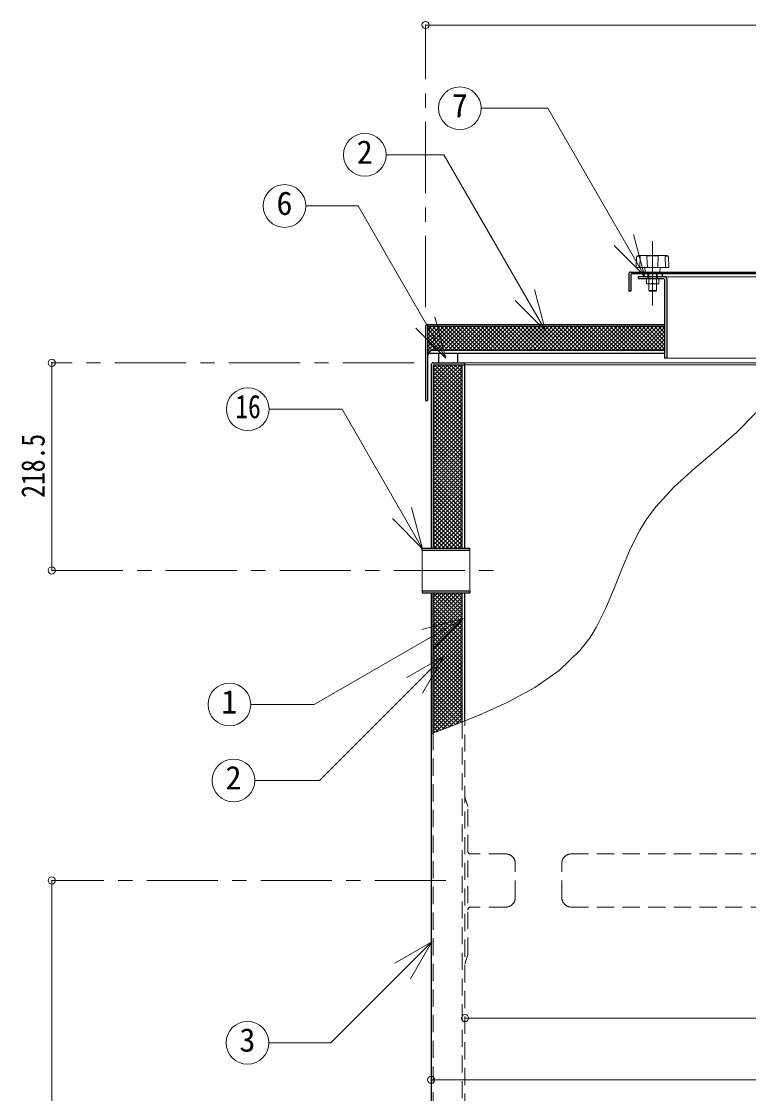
# Model space of a CAD drawing. Units: millimetres at full size, sheet at 1:15; details may follow other scales. Extents: x -3184 to 2891, y -2037 to 2178.
# Drawn here: x -994 to -228, y -1107 to 21 of the extents above; entities that cross this region are included whole.
import ezdxf
from ezdxf.enums import TextEntityAlignment as Align

# ---------------------------------------------------------------- set-up
doc = ezdxf.new("R2010")
doc.units = ezdxf.units.MM
doc.header["$LTSCALE"] = 15
doc.header["$PDMODE"] = 32
doc.header["$PDSIZE"] = 7.5
doc.linetypes.add('CHAIN1', pattern=[8, 5, -1, 1, -1])
doc.linetypes.add('DASHED1', pattern=[1.8, 1.2, -0.6])
doc.layers.add('0-0', color=7, linetype='Continuous', lineweight=18)
doc.styles.add('ＭＳ ゴシック', font='')
doc.styles.get('ＭＳ ゴシック').set_extended_font_data('MS Gothic')

msp = doc.modelspace()

# ---------------------------------------------------------------- linework, layer by layer
at = {"layer": '0-0', "color": 4, "lineweight": 9}
for p, q in [((-568.2, 17.37), (274.8, 17.37)), ((-338.61, -225.04), (-344.52, -225.35)), ((-320.21, -225.03), (-338.19, -225.03)), ((-319.79, -225.04), (-313.89, -225.35)), ((-346.37, -237.42), (-346.03, -226.9)), ((-342.75, -237.83), (-342.36, -226.19)), ((-334.69, -237.83), (-335.07, -226.19)), ((-323.72, -237.83), (-323.33, -226.19)), ((-315.65, -237.83), (-316.04, -226.19)), ((-312.03, -237.42), (-312.37, -226.9)), ((-345.97, -237.83), (-312.43, -237.83)), ((-336.83, -242.26), (-337.2, -237.83)), ((-321.57, -242.26), (-321.2, -237.83)), ((-167.4, -247.63), (-316.2, -247.63)), ((-335.7, -249.93), (-335.7, -254.63)), ((-333.2, -255.13), (-333.2, -262.13)), ((-329.2, -249.93), (-329.2, -254.63)), ((-325.2, -255.13), (-325.2, -262.13)), ((-322.95, -255.13), (-322.7, -254.63)), ((-322.7, -249.93), (-322.7, -254.63)), ((-332.7, -262.63), (-333.2, -262.13)), ((-325.2, -262.13), (-333.2, -262.13)), ((-332.7, -262.63), (-325.7, -262.63)), ((-325.2, -262.13), (-325.7, -262.63)), ((-566.2, -325.62), (-540.21, -299.63)), ((-566.2, -321.38), (-544.45, -299.63)), ((-566.2, -317.14), (-548.7, -299.63)), ((-566.2, -312.89), (-552.94, -299.63)), ((-566.2, -308.65), (-557.18, -299.63)), ((-566.2, -304.41), (-561.42, -299.63)), ((-566.2, -302.79), (-543.86, -325.13)), ((-565.12, -299.63), (-539.62, -325.13)), ((-561.64, -325.31), (-535.97, -299.63)), ((-560.88, -299.63), (-535.38, -325.13)), ((-557.23, -325.13), (-531.73, -299.63)), ((-556.63, -299.63), (-531.13, -325.13)), ((-552.98, -325.13), (-527.48, -299.63)), ((-552.39, -299.63), (-526.89, -325.13)), ((-548.74, -325.13), (-523.24, -299.63)), ((-548.15, -299.63), (-522.65, -325.13)), ((-544.5, -325.13), (-519, -299.63)), ((-543.91, -299.63), (-518.41, -325.13)), ((-540.25, -325.13), (-514.75, -299.63)), ((-539.66, -299.63), (-514.16, -325.13)), ((-536.01, -325.13), (-510.51, -299.63)), ((-535.42, -299.63), (-509.92, -325.13)), ((-531.77, -325.13), (-506.27, -299.63)), ((-531.18, -299.63), (-505.68, -325.13)), ((-527.53, -325.13), (-502.03, -299.63)), ((-526.94, -299.63), (-501.44, -325.13)), ((-523.28, -325.13), (-497.78, -299.63)), ((-522.69, -299.63), (-497.19, -325.13)), ((-519.04, -325.13), (-493.54, -299.63)), ((-518.45, -299.63), (-492.95, -325.13)), ((-514.8, -325.13), (-489.3, -299.63)), ((-514.21, -299.63), (-488.71, -325.13)), ((-510.56, -325.13), (-485.06, -299.63)), ((-509.96, -299.63), (-484.46, -325.13)), ((-506.31, -325.13), (-480.81, -299.63)), ((-505.72, -299.63), (-480.22, -325.13)), ((-502.07, -325.13), (-476.57, -299.63)), ((-501.48, -299.63), (-475.98, -325.13)), ((-497.83, -325.13), (-472.33, -299.63)), ((-497.24, -299.63), (-471.74, -325.13)), ((-493.59, -325.13), (-468.09, -299.63)), ((-492.99, -299.63), (-467.49, -325.13)), ((-489.34, -325.13), (-463.84, -299.63)), ((-488.75, -299.63), (-463.25, -325.13)), ((-485.1, -325.13), (-459.6, -299.63)), ((-484.51, -299.63), (-459.01, -325.13)), ((-480.86, -325.13), (-455.36, -299.63)), ((-480.27, -299.63), (-454.77, -325.13)), ((-476.61, -325.13), (-451.11, -299.63)), ((-476.02, -299.63), (-450.52, -325.13)), ((-472.37, -325.13), (-446.87, -299.63)), ((-471.78, -299.63), (-446.28, -325.13)), ((-468.13, -325.13), (-442.63, -299.63)), ((-467.54, -299.63), (-442.04, -325.13)), ((-463.89, -325.13), (-438.39, -299.63)), ((-463.3, -299.63), (-437.8, -325.13)), ((-459.64, -325.13), (-434.14, -299.63)), ((-459.05, -299.63), (-433.55, -325.13)), ((-455.4, -325.13), (-429.9, -299.63)), ((-454.81, -299.63), (-429.31, -325.13)), ((-451.16, -325.13), (-425.66, -299.63)), ((-450.57, -299.63), (-425.07, -325.13)), ((-446.92, -325.13), (-421.42, -299.63)), ((-446.32, -299.63), (-420.82, -325.13)), ((-442.67, -325.13), (-417.17, -299.63)), ((-442.08, -299.63), (-416.58, -325.13)), ((-438.43, -325.13), (-412.93, -299.63)), ((-437.84, -299.63), (-412.34, -325.13)), ((-434.19, -325.13), (-408.69, -299.63)), ((-433.6, -299.63), (-408.1, -325.13)), ((-429.95, -325.13), (-404.45, -299.63)), ((-429.35, -299.63), (-403.85, -325.13)), ((-425.7, -325.13), (-400.2, -299.63)), ((-425.11, -299.63), (-399.61, -325.13)), ((-421.46, -325.13), (-395.96, -299.63)), ((-420.87, -299.63), (-395.37, -325.13)), ((-417.22, -325.13), (-391.72, -299.63)), ((-416.63, -299.63), (-391.13, -325.13)), ((-412.98, -325.13), (-387.48, -299.63)), ((-412.38, -299.63), (-386.88, -325.13)), ((-408.73, -325.13), (-383.23, -299.63)), ((-408.14, -299.63), (-382.64, -325.13)), ((-404.49, -325.13), (-378.99, -299.63)), ((-403.9, -299.63), (-378.4, -325.13)), ((-400.25, -325.13), (-374.75, -299.63)), ((-399.66, -299.63), (-374.16, -325.13)), ((-396, -325.13), (-370.5, -299.63)), ((-395.41, -299.63), (-369.91, -325.13)), ((-391.76, -325.13), (-366.26, -299.63)), ((-391.17, -299.63), (-365.67, -325.13)), ((-387.52, -325.13), (-362.02, -299.63)), ((-386.93, -299.63), (-361.43, -325.13)), ((-383.28, -325.13), (-357.78, -299.63)), ((-382.69, -299.63), (-357.19, -325.13)), ((-379.03, -325.13), (-353.53, -299.63)), ((-378.44, -299.63), (-352.94, -325.13)), ((-374.79, -325.13), (-349.29, -299.63)), ((-374.2, -299.63), (-348.7, -325.13)), ((-370.55, -325.13), (-345.05, -299.63)), ((-369.96, -299.63), (-344.46, -325.13)), ((-366.31, -325.13), (-340.81, -299.63)), ((-365.71, -299.63), (-340.21, -325.13)), ((-362.06, -325.13), (-336.56, -299.63)), ((-361.47, -299.63), (-335.97, -325.13)), ((-357.82, -325.13), (-332.32, -299.63)), ((-357.23, -299.63), (-331.73, -325.13)), ((-353.58, -325.13), (-328.08, -299.63)), ((-352.99, -299.63), (-327.49, -325.13)), ((-349.34, -325.13), (-323.84, -299.63)), ((-348.74, -299.63), (-323.24, -325.13)), ((-345.09, -325.13), (-319.59, -299.63)), ((-344.5, -299.63), (-319, -325.13)), ((-340.85, -325.13), (-316.2, -300.48)), ((-340.26, -299.63), (-316.2, -323.69)), ((-336.02, -299.63), (-316.2, -319.44)), ((-331.77, -299.63), (-316.2, -315.2)), ((-327.53, -299.63), (-316.2, -310.96)), ((-323.29, -299.63), (-316.2, -306.72)), ((-319.05, -299.63), (-316.2, -302.47)), ((-566.2, -307.03), (-548.1, -325.13)), ((-566.2, -311.27), (-552.35, -325.13)), ((-566.2, -315.52), (-556.59, -325.13)), ((-336.61, -325.13), (-316.2, -304.72)), ((-332.37, -325.13), (-316.2, -308.97)), ((-328.12, -325.13), (-316.2, -313.21)), ((-566.2, -319.76), (-560.8, -325.16)), ((-566.2, -324), (-563.84, -326.36)), ((-323.88, -325.13), (-316.2, -317.45)), ((-319.64, -325.13), (-316.2, -321.69)), ((-961.7, -338.13), (-961.7, -556.63)), ((-566.2, -328.25), (-565.71, -328.74)), ((-566.2, -329.86), (-566.03, -329.69)), ((-526.7, -338.13), (-188.69, -338.13)), ((-314.2, -333.13), (-187.02, -333.13)), ((-560.2, -368.82), (-531.51, -340.13)), ((-560.2, -364.58), (-535.75, -340.13)), ((-560.2, -343.36), (-556.97, -340.13)), ((-560.2, -347.61), (-552.73, -340.13)), ((-560.2, -351.85), (-548.48, -340.13)), ((-560.2, -356.09), (-544.24, -340.13)), ((-560.2, -360.33), (-540, -340.13)), ((-560.2, -373.06), (-529.7, -342.56)), ((-560.2, -343.02), (-529.7, -373.52)), ((-560.2, -377.31), (-529.7, -346.81)), ((-560.2, -347.26), (-529.7, -377.76)), ((-558.85, -340.13), (-529.7, -369.27)), ((-554.6, -340.13), (-529.7, -365.03)), ((-550.36, -340.13), (-529.7, -360.79)), ((-546.12, -340.13), (-529.7, -356.55)), ((-541.88, -340.13), (-529.7, -352.3)), ((-537.63, -340.13), (-529.7, -348.06)), ((-533.39, -340.13), (-529.7, -343.82)), ((-526.7, -340.13), (-189.66, -340.13)), ((-560.2, -381.55), (-529.7, -351.05)), ((-560.2, -351.5), (-529.7, -382)), ((-560.2, -385.79), (-529.7, -355.29)), ((-560.2, -355.75), (-529.7, -386.25)), ((-560.2, -390.03), (-529.7, -359.53)), ((-559.83, -360.36), (-529.7, -390.49)), ((-560.2, -394.28), (-529.7, -363.78)), ((-560.2, -364.23), (-529.7, -394.73)), ((-560.2, -398.52), (-529.7, -368.02)), ((-560.2, -368.47), (-529.7, -398.97)), ((-560.2, -402.76), (-529.7, -372.26)), ((-560.2, -372.72), (-529.7, -403.22)), ((-560.2, -407), (-529.7, -376.5)), ((-560.2, -376.96), (-529.7, -407.46)), ((-560.2, -411.25), (-529.7, -380.75)), ((-560.2, -381.2), (-529.7, -411.7)), ((-560.2, -415.49), (-529.7, -384.99)), ((-560.2, -385.44), (-529.7, -415.94)), ((-560.2, -419.73), (-529.7, -389.23)), ((-560.2, -389.69), (-529.7, -420.19)), ((-560.2, -423.97), (-529.7, -393.47)), ((-560.2, -393.93), (-529.7, -424.43)), ((-560.2, -428.22), (-529.7, -397.72)), ((-560.2, -398.17), (-529.7, -428.67)), ((-560.2, -432.46), (-529.7, -401.96)), ((-560.2, -402.41), (-529.7, -432.91)), ((-560.2, -436.7), (-529.7, -406.2)), ((-560.2, -406.66), (-529.7, -437.16)), ((-560.2, -440.94), (-529.7, -410.44)), ((-560.2, -410.9), (-529.7, -441.4)), ((-560.2, -445.19), (-529.7, -414.69)), ((-560.2, -415.14), (-529.7, -445.64)), ((-560.2, -449.43), (-529.7, -418.93)), ((-560.2, -419.39), (-529.7, -449.89)), ((-560.2, -453.67), (-529.7, -423.17)), ((-560.2, -423.63), (-529.7, -454.13)), ((-560.2, -457.92), (-529.7, -427.42)), ((-560.2, -427.87), (-529.7, -458.37)), ((-560.2, -462.16), (-529.7, -431.66)), ((-560.2, -432.11), (-529.7, -462.61)), ((-560.2, -466.4), (-529.7, -435.9)), ((-560.2, -436.36), (-529.7, -466.86)), ((-560.2, -470.64), (-529.7, -440.14)), ((-560.2, -440.6), (-529.7, -471.1)), ((-560.2, -474.89), (-529.7, -444.39)), ((-560.2, -444.84), (-529.7, -475.34)), ((-560.2, -479.13), (-529.7, -448.63)), ((-560.2, -449.08), (-529.7, -479.58)), ((-560.2, -483.37), (-529.7, -452.87)), ((-560.2, -453.33), (-529.7, -483.83)), ((-560.2, -487.61), (-529.7, -457.11)), ((-560.2, -457.57), (-529.7, -488.07)), ((-560.2, -491.86), (-529.7, -461.36)), ((-560.2, -461.81), (-529.7, -492.31)), ((-560.2, -496.1), (-529.7, -465.6)), ((-560.2, -466.05), (-529.7, -496.55)), ((-560.2, -500.34), (-529.7, -469.84)), ((-560.2, -470.3), (-529.7, -500.8)), ((-560.2, -504.58), (-529.7, -474.08)), ((-560.2, -474.54), (-529.7, -505.04)), ((-560.2, -508.83), (-529.7, -478.33)), ((-560.2, -478.78), (-529.7, -509.28)), ((-560.2, -513.07), (-529.7, -482.57)), ((-560.2, -483.02), (-529.7, -513.52)), ((-560.2, -517.31), (-529.7, -486.81)), ((-560.2, -487.27), (-529.7, -517.77)), ((-560.2, -521.56), (-529.7, -491.06)), ((-560.2, -491.51), (-529.7, -522.01)), ((-560.2, -525.8), (-529.7, -495.3)), ((-560.2, -495.75), (-529.7, -526.25)), ((-560.2, -530.04), (-529.7, -499.54)), ((-560.2, -500), (-529.7, -530.5)), ((-560.2, -504.24), (-530.81, -533.63)), ((-559.55, -533.63), (-529.7, -503.78)), ((-560.2, -508.48), (-535.05, -533.63)), ((-560.2, -512.72), (-539.3, -533.63)), ((-560.2, -516.97), (-543.54, -533.63)), ((-555.31, -533.63), (-529.7, -508.03)), ((-551.06, -533.63), (-529.7, -512.27)), ((-546.82, -533.63), (-529.7, -516.51)), ((-560.2, -521.21), (-547.78, -533.63)), ((-560.2, -525.45), (-552.02, -533.63)), ((-560.2, -529.69), (-556.27, -533.63)), ((-542.58, -533.63), (-529.7, -520.75)), ((-538.34, -533.63), (-529.7, -525)), ((-534.09, -533.63), (-529.7, -529.24)), ((-529.85, -533.63), (-529.7, -533.48)), ((-560.2, -610.65), (-530.18, -580.63)), ((-560.2, -606.41), (-534.42, -580.63)), ((-560.2, -602.17), (-538.67, -580.63)), ((-560.2, -597.92), (-542.91, -580.63)), ((-560.2, -593.68), (-547.15, -580.63)), ((-560.2, -589.44), (-551.39, -580.63)), ((-560.2, -585.19), (-555.64, -580.63)), ((-560.2, -580.95), (-559.88, -580.63)), ((-560.2, -614.89), (-529.7, -584.39)), ((-560.2, -584.85), (-529.7, -615.35)), ((-560.18, -580.63), (-529.7, -611.11)), ((-555.93, -580.63), (-529.7, -606.86)), ((-551.69, -580.63), (-529.7, -602.62)), ((-547.45, -580.63), (-529.7, -598.38)), ((-543.21, -580.63), (-529.7, -594.13)), ((-538.96, -580.63), (-529.7, -589.89)), ((-534.72, -580.63), (-529.7, -585.65)), ((-530.48, -580.63), (-529.7, -581.41)), ((-560.2, -619.14), (-529.7, -588.64)), ((-560.2, -589.09), (-529.7, -619.59)), ((-560.2, -623.38), (-529.7, -592.88)), ((-560.2, -593.33), (-529.7, -623.83)), ((-560.2, -627.62), (-529.7, -597.12)), ((-560.2, -597.58), (-529.7, -628.08)), ((-560.2, -631.86), (-529.7, -601.36)), ((-560.2, -601.82), (-529.7, -632.32)), ((-560.2, -636.11), (-529.7, -605.61)), ((-560.2, -606.06), (-529.7, -636.56)), ((-560.2, -640.35), (-529.7, -609.85)), ((-560.2, -610.3), (-529.7, -640.8)), ((-560.2, -644.59), (-529.7, -614.09)), ((-560.2, -614.55), (-529.7, -645.05)), ((-560.2, -648.83), (-529.7, -618.33)), ((-560.2, -618.79), (-529.7, -649.29)), ((-560.2, -653.08), (-529.7, -622.58)), ((-560.2, -623.03), (-529.7, -653.53)), ((-560.2, -657.32), (-529.7, -626.82)), ((-560.2, -627.27), (-529.7, -657.77)), ((-560.2, -661.56), (-529.7, -631.06)), ((-560.2, -631.52), (-529.7, -662.02)), ((-560.2, -665.8), (-529.7, -635.3)), ((-560.2, -635.76), (-529.7, -666.26)), ((-560.2, -670.05), (-529.7, -639.55)), ((-560.2, -640), (-529.7, -670.5)), ((-560.2, -674.29), (-529.7, -643.79)), ((-560.2, -644.25), (-529.7, -674.75)), ((-560.2, -678.53), (-529.7, -648.03)), ((-560.2, -648.49), (-529.7, -678.99)), ((-560.2, -682.78), (-529.7, -652.28)), ((-560.2, -652.73), (-529.7, -683.23)), ((-560.2, -687.02), (-529.7, -656.52)), ((-560.2, -656.97), (-529.7, -687.47)), ((-560.2, -691.26), (-529.7, -660.76)), ((-560.2, -661.22), (-529.7, -691.72)), ((-560.2, -695.5), (-529.7, -665)), ((-560.2, -665.46), (-529.7, -695.96)), ((-560.2, -699.75), (-529.7, -669.25)), ((-560.2, -669.7), (-529.7, -700.2)), ((-560.2, -703.99), (-529.7, -673.49)), ((-560.2, -673.94), (-529.7, -704.44)), ((-560.2, -708.23), (-529.7, -677.73)), ((-560.2, -678.19), (-529.7, -708.69)), ((-560.2, -712.47), (-529.7, -681.97)), ((-560.2, -682.43), (-529.7, -712.93)), ((-560.2, -716.72), (-529.7, -686.22)), ((-560.2, -686.67), (-530.61, -716.26)), ((-560.2, -720.96), (-529.7, -690.46)), ((-560.2, -690.91), (-533.65, -717.46)), ((-560.2, -725.2), (-529.7, -694.7)), ((-560.2, -695.16), (-536.7, -718.66)), ((-560.2, -699.4), (-539.74, -719.86)), ((-557.32, -726.56), (-529.7, -698.94)), ((-560.2, -703.64), (-542.78, -721.07)), ((-560.2, -707.88), (-545.85, -722.24)), ((-550.51, -723.99), (-529.7, -703.19)), ((-543.7, -721.43), (-529.7, -707.43)), ((-560.2, -712.13), (-548.93, -723.4)), ((-560.2, -716.37), (-552.01, -724.56)), ((-560.2, -720.61), (-555.09, -725.72)), ((-536.69, -718.66), (-529.7, -711.67)), ((-560.2, -724.86), (-558.17, -726.88)), ((-961.7, -882.88), (-961.7, -1427.13)), ((-526.7, -1027.63), (233.3, -1027.63)), ((268.8, -1092.63), (-562.2, -1092.63))]:
    msp.add_line(p, q, dxfattribs=at)
at = {"layer": '0-0', "color": 4, "linetype": 'CHAIN1', "lineweight": 9}
for p, q in [((-568.2, -279.63), (-568.2, 17.37)), ((-329.2, -277.63), (-329.2, -210.03)), ((-580.2, -338.13), (-961.7, -338.13)), ((-961.7, -556.63), (-486.7, -556.63)), ((-546.7, -882.88), (-961.7, -882.88))]:
    msp.add_line(p, q, dxfattribs=at)
at = {"layer": '0-0'}
for p, q in [((-439.36, -70.28), (-509.61, -70.28)), ((-337.63, -246.48), (-439.36, -70.28)), ((-337.63, -246.48), (-349.28, -203.01)), ((-337.63, -246.48), (-369.45, -214.66)), ((-441.89, -304.35), (-453.54, -260.88)), ((-441.89, -304.35), (-473.71, -272.53)), ((-546.74, -333.31), (-558.39, -289.84)), ((-546.74, -333.31), (-578.56, -301.49)), ((-656.06, -387), (-732.88, -387)), ((-571.28, -533.86), (-656.06, -387)), ((-571.28, -533.86), (-582.93, -490.39)), ((-571.28, -533.86), (-603.1, -502.04)), ((-571.7, -535.28), (-571.7, -577.98)), ((-521.7, -535.28), (-521.7, -577.98)), ((-528.45, -607.02), (-571.92, -618.67)), ((-528.45, -607.02), (-560.27, -638.84)), ((-548.9, -646.76), (-587.87, -669.26)), ((-548.9, -646.76), (-571.4, -685.73)), ((-561.62, -947.49), (-667.73, -1053.6)), ((-561.62, -947.49), (-600.6, -969.99)), ((-561.62, -947.49), (-584.12, -986.46)), ((-667.73, -1053.6), (-733.19, -1053.6))]:
    msp.add_line(p, q, dxfattribs=at)
at = {"layer": '0-0', "color": 5, "lineweight": 25}
for p, q in [((-354.2, -244.63), (-354.2, -262.63)), ((-352.2, -242.63), (-166.8, -242.63)), ((-167.04, -244.63), (-351.2, -244.63)), ((-316.2, -247.63), (-344.2, -247.63)), ((-344.2, -247.63), (-344.2, -249.63)), ((-339.2, -244.63), (-339.2, -247.63)), ((-319.2, -244.63), (-319.2, -247.63)), ((-317.2, -249.63), (-344.2, -249.63)), ((-316.2, -333.13), (-316.2, -250.63)), ((-568.2, -299.63), (-568.2, -377.63)), ((-566.2, -297.63), (-316.2, -297.63)), ((-566.2, -300.63), (-566.2, -377.63)), ((-565.2, -299.63), (-316.2, -299.63)), ((-316.2, -325.13), (-560.2, -325.13)), ((-563.2, -328.13), (-316.2, -328.13)), ((-560.2, -338.13), (-526.7, -338.13)), ((-554.2, -338.13), (-554.2, -328.13)), ((-534.2, -338.13), (-534.2, -328.13)), ((-526.7, -533.63), (-526.7, -338.13)), ((-562.2, -340.13), (-562.2, -533.63)), ((-560.2, -341.13), (-560.2, -533.63)), ((-559.2, -340.13), (-526.7, -340.13)), ((-529.7, -533.63), (-529.7, -340.13)), ((-568.2, -377.63), (-566.2, -377.63)), ((-571.7, -535.28), (-521.7, -535.28)), ((-521.7, -535.28), (-521.7, -533.13)), ((-571.7, -577.98), (-521.7, -577.98)), ((-562.2, -580.63), (-562.2, -1457.63)), ((-560.2, -727.65), (-560.2, -580.63)), ((-529.7, -715.9), (-529.7, -580.63)), ((-526.7, -714.72), (-526.7, -580.63)), ((-521.7, -577.98), (-521.7, -580.13))]:
    msp.add_line(p, q, dxfattribs=at)
at = {"layer": '0-0', "color": 4, "linetype": 'DASHED1', "lineweight": 9}
for p, q in [((-334.2, -249.63), (-334.2, -242.63)), ((-333.2, -255.13), (-333.2, -242.63)), ((-325.2, -255.13), (-325.2, -242.63)), ((-324.2, -249.63), (-324.2, -242.63)), ((-526.7, -794.88), (-523.7, -804.88)), ((-523.7, -960.88), (-523.7, -804.88)), ((-483.7, -854.88), (-520.7, -854.88)), ((-473.7, -900.88), (-473.7, -864.88)), ((-483.7, -910.88), (-520.7, -910.88)), ((-526.7, -970.88), (-523.7, -960.88))]:
    msp.add_line(p, q, dxfattribs=at)
at = {"layer": '0-0', "linetype": 'DASHED1'}
for p, q in [((-529.7, -715.9), (-529.7, -1425.13)), ((-526.7, -1422.13), (-526.7, -714.72)), ((-560.2, -727.65), (-560.2, -1456.88)), ((-414.7, -854.88), (121.3, -854.88)), ((-424.7, -900.88), (-424.7, -864.88)), ((-414.7, -910.88), (121.3, -910.88))]:
    msp.add_line(p, q, dxfattribs=at)
at = {"layer": '0-0'}
for points in [[(-441.89, -304.35), (-548.78, -119.22), (-609.67, -119.22)], [(-546.74, -333.31), (-639.26, -173.07), (-694.14, -173.07)], [(-220.61, -390.71), (-240.5, -410.93), (-262.34, -430.05), (-284.79, -448.98), (-306.49, -468.61), (-326.1, -489.85), (-335.98, -503.25), (-342.71, -514.28), (-352.77, -534.37), (-361.57, -555.27), (-369.91, -576.35), (-378.6, -596.96), (-388.44, -616.49), (-394.99, -627.07), (-405.68, -640.98), (-427.53, -662), (-453.04, -679.86), (-481.42, -695.25), (-511.86, -708.85), (-543.55, -721.37), (-562.2, -728.4)], [(-528.45, -607.02), (-685.54, -697.71), (-752.19, -697.71)], [(-548.9, -646.76), (-679.69, -777.55), (-747.82, -777.55)]]:
    msp.add_lwpolyline(points, dxfattribs=at)
at = {"layer": '0-0', "color": 5, "lineweight": 25}
for points in [[(-352.2, -245.63), (-352.2, -262.63), (-354.2, -262.63)], [(-314.2, -249.63), (-314.2, -333.13), (-316.2, -333.13)], [(-571.7, -535.28), (-571.7, -533.13), (-521.7, -533.13)], [(-571.7, -577.98), (-571.7, -580.13), (-521.7, -580.13)]]:
    msp.add_lwpolyline(points, dxfattribs=at)
at = {"layer": '0-0', "color": 4, "lineweight": 9}
msp.add_lwpolyline([(-322.95, -255.13), (-335.45, -255.13), (-335.7, -254.63)], dxfattribs=at)
at = {"layer": '0-0'}
for centre in [(-532.11, -70.28), (-632.17, -119.22), (-716.64, -173.07), (-755.38, -387), (-774.69, -697.71), (-770.32, -777.55), (-755.69, -1053.6)]:
    msp.add_circle(centre, 22.5, dxfattribs=at)
at = {"layer": '0-0', "color": 4, "lineweight": 9}
for centre, radius, start, end in [((-344.43, -226.95), 1.6, 93.01913, 178.15415), ((-338.19, -233.03), 8, 90, 93.01913), ((-329.2, -268.9), 43.47, 82.70127, 97.29873), ((-320.21, -233.03), 8, 86.98087, 90), ((-313.97, -226.95), 1.6, 1.84585, 86.98087), ((-344.81, -227.49), 1.66, 93.02757, 128.73305), ((-344.74, -233.8), 7.97, 72.62002, 91.09064), ((-334.67, -226.18), 0.4, 97.29873, 181.90915), ((-323.73, -226.18), 0.4, 358.09085, 82.70127), ((-313.66, -233.8), 7.97, 88.90936, 107.37998), ((-313.6, -227.49), 1.66, 51.26695, 86.97243), ((-345.97, -237.43), 0.4, 178.15415, 270), ((-336.43, -242.23), 0.4, 184.76364, 270), ((-321.97, -242.23), 0.4, 270, 355.23636), ((-312.43, -237.43), 0.4, 270, 1.84585), ((-335.4, -249.93), 0.3, 90, 180), ((-339.38, -166.68), 88.54, 272.54473, 276.60311), ((-329.5, -249.93), 0.3, 0, 90), ((-328.9, -249.93), 0.3, 90, 180), ((-319.02, -166.68), 88.54, 263.39689, 267.45527), ((-323, -249.93), 0.3, 0, 90)]:
    msp.add_arc(centre, radius, start, end, dxfattribs=at)
at = {"layer": '0-0', "color": 5, "lineweight": 25}
for centre, radius, start, end in [((-352.2, -244.63), 2, 90, 180), ((-351.2, -245.63), 1, 90, 180), ((-316.2, -249.63), 2, 0, 90), ((-317.2, -250.63), 1, 0, 90), ((-566.2, -299.63), 2, 90, 180), ((-565.2, -300.63), 1, 90, 180), ((-560.2, -331.13), 6, 90, 180), ((-563.2, -331.13), 3, 90, 180), ((-560.2, -340.13), 2, 90, 180), ((-559.2, -341.13), 1, 90, 180)]:
    msp.add_arc(centre, radius, start, end, dxfattribs=at)
at = {"layer": '0-0', "color": 4, "linetype": 'DASHED1', "lineweight": 9}
for centre, radius, start, end in [((-520.7, -851.88), 3, 180, 270), ((-483.7, -864.88), 10, 0, 90), ((-483.7, -900.88), 10, 270, 0), ((-520.7, -913.88), 3, 90, 180)]:
    msp.add_arc(centre, radius, start, end, dxfattribs=at)
at = {"layer": '0-0', "linetype": 'DASHED1'}
for centre, start, end in [((-414.7, -864.88), 90, 180), ((-414.7, -900.88), 180, 270)]:
    msp.add_arc(centre, 10, start, end, dxfattribs=at)
at = {"layer": '0-0', "color": 1}
for p in [(-568.2, 17.37), (-961.7, -338.13), (-961.7, -556.63), (-961.7, -882.88), (-526.7, -1027.63), (-562.2, -1092.63)]:
    msp.add_point(p, dxfattribs=at)

# ---------------------------------------------------------------- texts
at = {"layer": '0-0', "style": 'ＭＳ ゴシック'}
for s, p in [('7', (-540.55, -87.15)), ('2', (-640.61, -136.1)), ('6', (-725.08, -189.94)), ('1', (-783.12, -714.59)), ('2', (-778.76, -794.43)), ('3', (-764.13, -1070.47))]:
    msp.add_text(s, height=24.74, dxfattribs=at).set_placement(p, align=Align.BOTTOM_LEFT)
at = {"layer": '0-0', "style": 'ＭＳ ゴシック', "width": 0.8}
msp.add_text('16', height=24.74, dxfattribs=at).set_placement((-768.5, -403.88), align=Align.BOTTOM_LEFT)
msp.add_text('218.5', height=24.74, rotation=90, dxfattribs=at).set_placement((-961.7, -480.19), align=Align.BOTTOM_LEFT)

doc.saveas('drawing.dxf')
